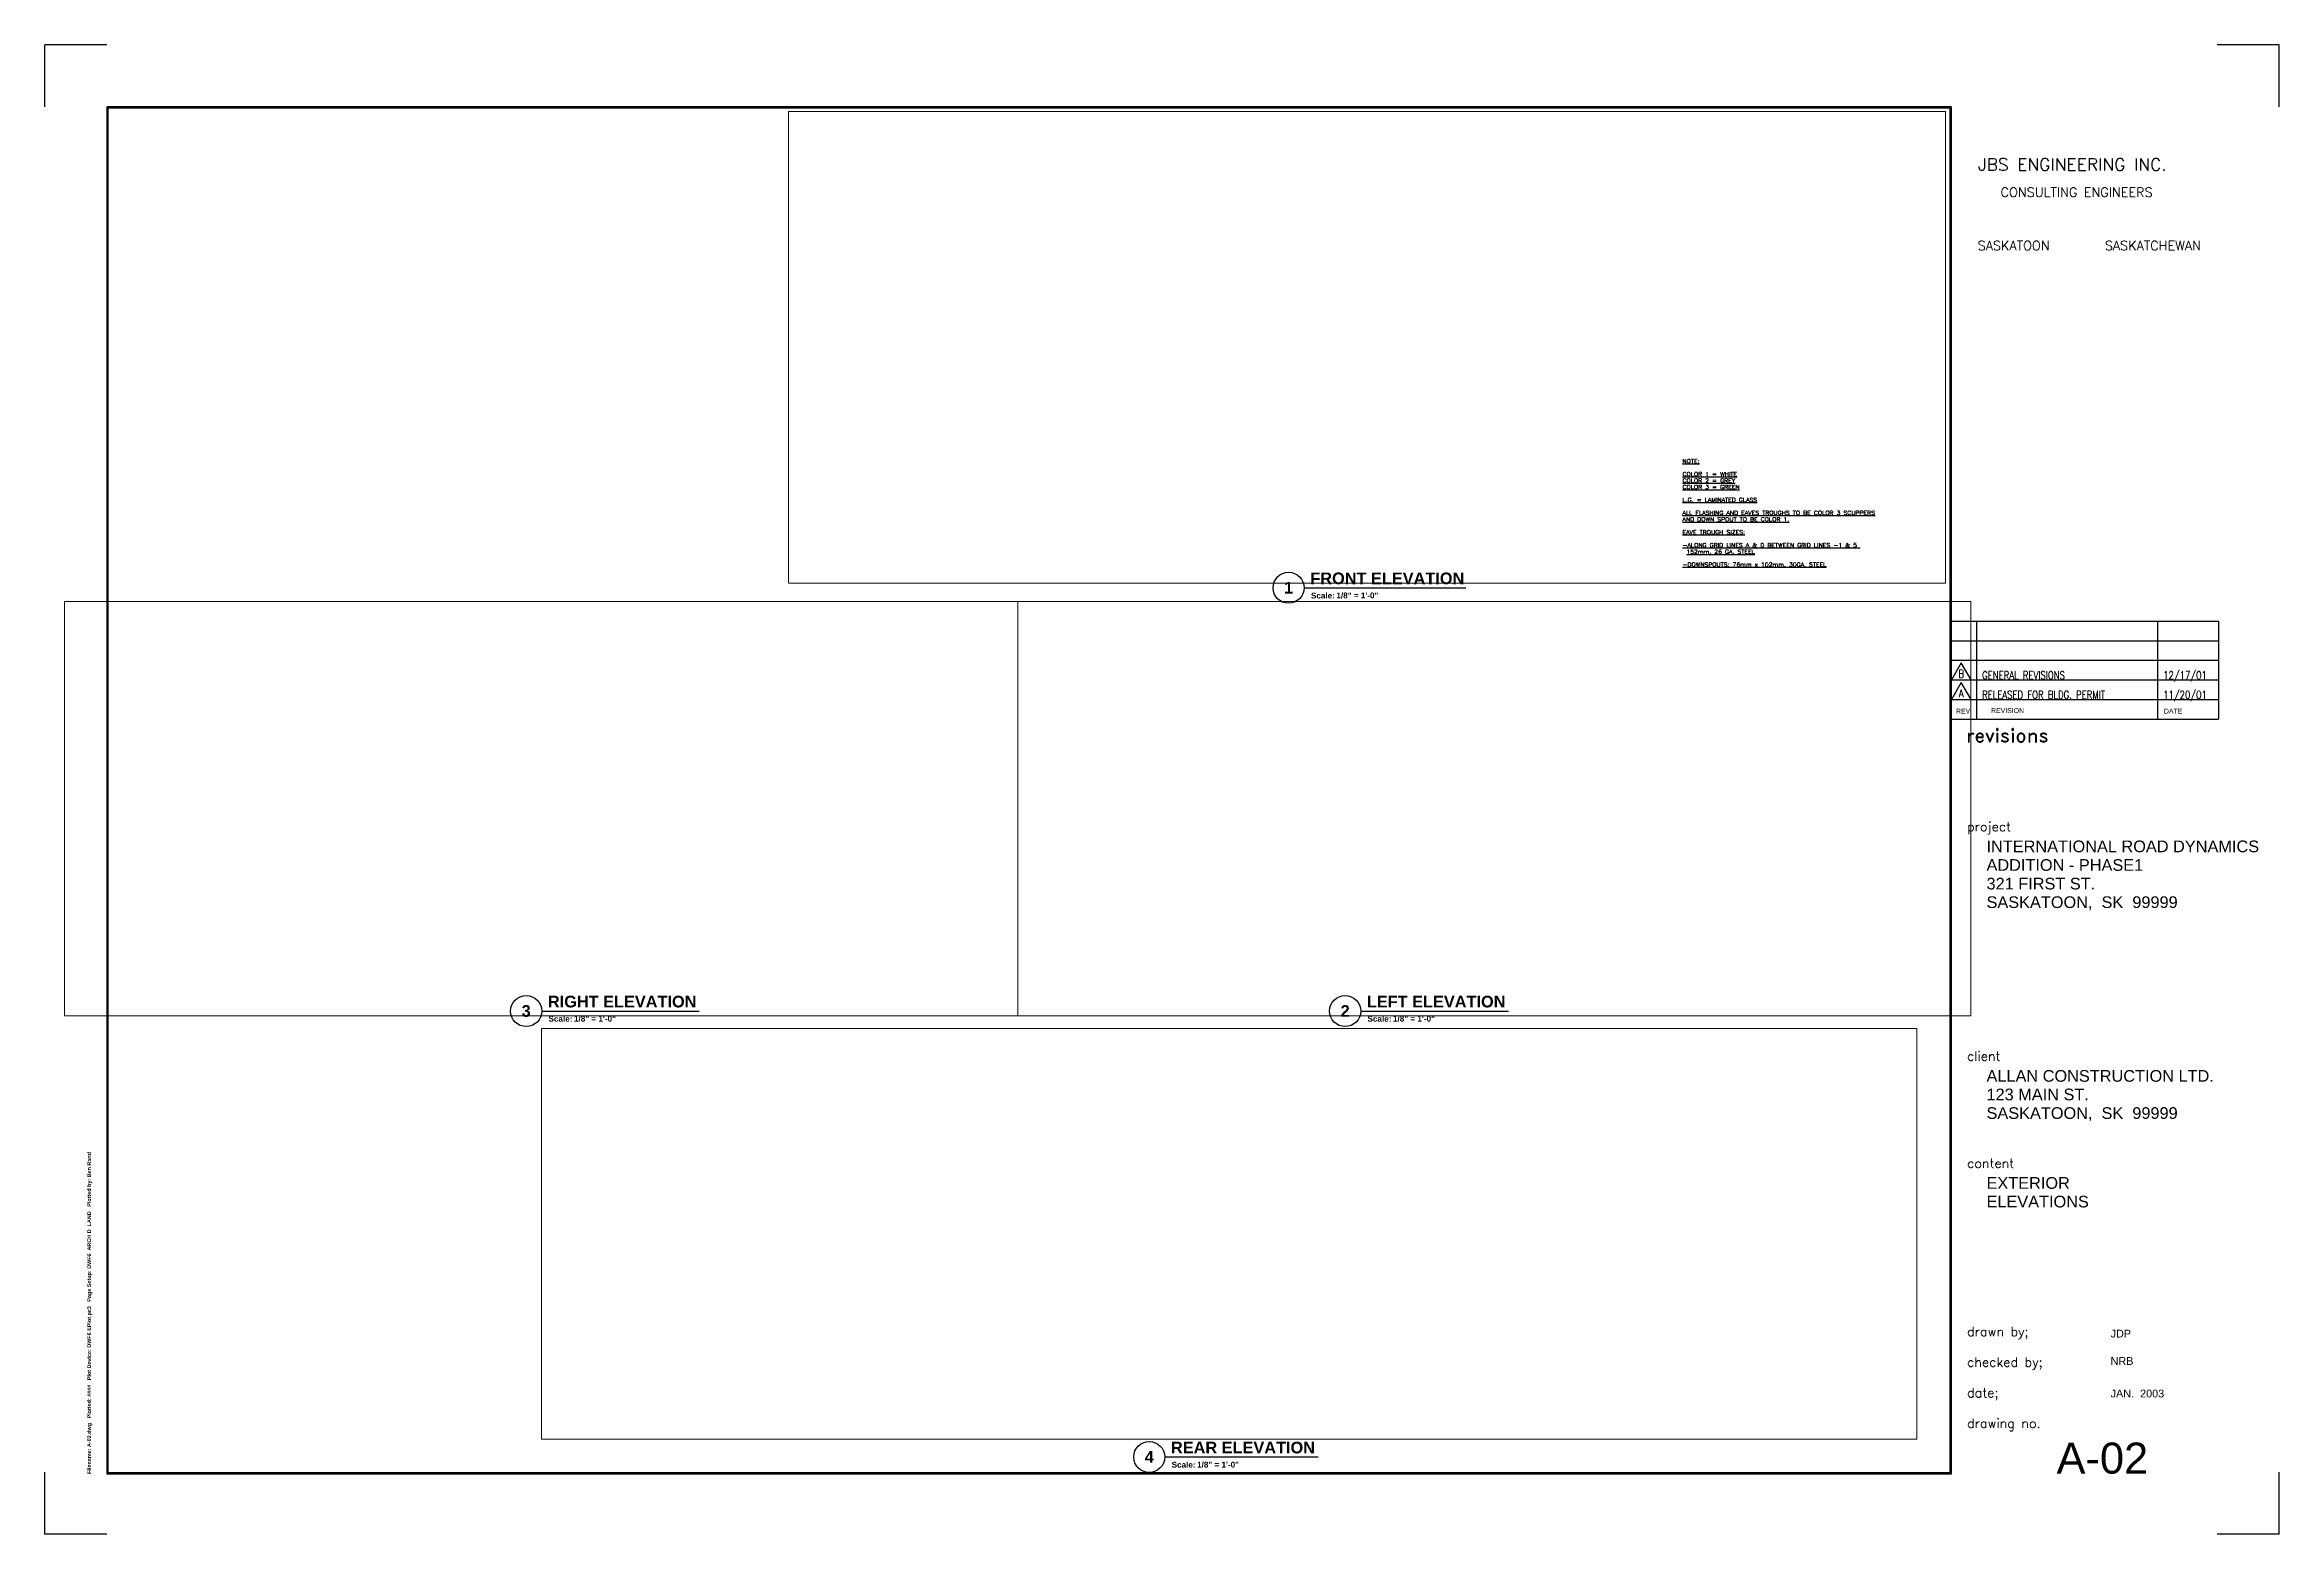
# Paper-space layout 'ELEVATIONS' of a CAD drawing. Header units: inches. Extents: x -0.3 to 35.7, y -0.7 to 23.3.
import ezdxf
from ezdxf.enums import TextEntityAlignment as Align

# ---------------------------------------------------------------- set-up
doc = ezdxf.new("R2010")
doc.units = ezdxf.units.IN
doc.header["$MEASUREMENT"] = 0
doc.layers.get('0').update_dxf_attribs({"linetype": 'CONTINUOUS'})
for name, color, linetype in [('PS_Annot', 5, 'CONTINUOUS'), ('TB_BORDER', 6, 'CONTINUOUS'), ('TB_CORNERS', 1, 'CONTINUOUS'), ('TB_INFORMATION', 3, 'CONTINUOUS'), ('TB_TEXT1', 160, 'CONTINUOUS'), ('TB_TEXT3', 10, 'CONTINUOUS'), ('TB_TEXT4', 4, 'CONTINUOUS'), ('TS-TEXT2', 7, 'CONTINUOUS')]:
    doc.layers.add(name, color=color, linetype=linetype)
doc.layers.add('PS_Viewport', color=220, linetype='CONTINUOUS', plot=False)
doc.styles.add('ROMANC', font='romanc')
doc.styles.add('ROMAND', font='ROMAND')
doc.styles.add('ROMANS-115', font='romans.shx', dxfattribs={"width": 1.15})
doc.styles.add('ROMANS-80', font='romans.shx', dxfattribs={"width": 0.8})
doc.styles.add('SANSERIF', font='sanss___.ttf')
doc.styles.add('SANSSERIFBOLD', font='sanssb__.ttf')

# ---------------------------------------------------------------- blocks, each defined once
blk = doc.blocks.new('Rev')
blk.add_lwpolyline([(0.182, 0.277), (0.023, 0.001), (0.342, 0.001)], close=True)
at = {"style": 'ROMANS-80', "width": 0.8}
blk.add_attdef('REV', text='', height=0.125, dxfattribs=at).set_placement((0.182, 0.099), align=Align.MIDDLE)
for tag, p in [('REV DESC', (0.518, -0.023)), ('REV DATE', (3.434, -0.023))]:
    blk.add_attdef(tag, text='', height=0.125, dxfattribs=at).set_placement(p, align=Align.BOTTOM_LEFT)
blk = doc.blocks.new('title')
at = {"layer": 'TB_BORDER'}
for p, q in [((1, 23), (1, 0.975)), ((30.718, 23), (1, 23)), ((1.02, 22.98), (1.02, 0.994)), ((30.698, 22.98), (1.02, 22.98)), ((30.698, 0.994), (30.698, 22.98)), ((30.718, 0.975), (30.718, 23)), ((1, 0.975), (30.718, 0.975)), ((1.02, 0.994), (30.698, 0.994))]:
    blk.add_line(p, q, dxfattribs=at)
at = {"layer": 'TB_CORNERS'}
for p, q in [((0, 23), (0, 24)), ((1, 24), (0, 24)), ((36, 24), (35, 24)), ((36, 23), (36, 24)), ((0, 0), (0, 1)), ((36, 0), (36, 1)), ((1, 0), (0, 0)), ((36, 0), (35, 0))]:
    blk.add_line(p, q, dxfattribs=at)
at = {"layer": 'TB_INFORMATION'}
for p, q in [((30.718, 14.713), (35.02, 14.713)), ((31.124, 14.713), (31.124, 13.136)), ((34.04, 14.713), (34.04, 13.136)), ((35.02, 14.713), (35.02, 13.136)), ((30.718, 14.398), (35.02, 14.398)), ((30.718, 14.082), (35.02, 14.082)), ((30.718, 13.767), (35.02, 13.767)), ((30.718, 13.451), (35.02, 13.451)), ((30.718, 13.136), (35.02, 13.136))]:
    blk.add_line(p, q, dxfattribs=at)
at = {"layer": 'TB_TEXT1', "width": 1.0217}
for s, height, style, p in [('JBS ENGINEERING INC.', 0.1972, 'ROMANC', (31.147, 21.971)), ('CONSULTING ENGINEERS', 0.1479, 'ROMAND', (31.51, 21.549)), ('SASKATOON       SASKATCHEWAN', 0.1479, 'ROMAND', (31.141, 20.69))]:
    blk.add_text(s, height=height, dxfattribs=dict(at, style=style)).set_placement(p)
at = {"layer": 'TB_TEXT3', "ltscale": 15, "style": 'SANSERIF', "flags": 8}
for tag, p in [('PROJECT_NAME', (31.283, 10.99)), ('PROJECT_PHASE', (31.283, 10.69)), ('PROJECT_STREET', (31.283, 10.39)), ('PROJECT_CITY', (31.283, 10.091)), ('CLIENT_NAME', (31.283, 7.292)), ('CLIENT_STREET', (31.283, 6.993)), ('CLIENT_CITY', (31.283, 6.693))]:
    blk.add_attdef(tag, p, '', height=0.188, dxfattribs=at)
at = {"layer": 'TB_TEXT3', "color": 10, "ltscale": 15, "style": 'SANSERIF', "flags": 8}
for tag, p in [('SHEET_CONTENT1', (31.283, 5.567)), ('SHEET_CONTENT2', (31.283, 5.267))]:
    blk.add_attdef(tag, p, '', height=0.188, dxfattribs=at)
at = {"layer": 'TB_TEXT3', "color": 10, "style": 'SANSERIF', "flags": 8}
for tag, p in [('DRAW', (33.282, 3.171)), ('CHECK', (33.282, 2.73))]:
    blk.add_attdef(tag, p, '', height=0.125, dxfattribs=at)
at = {"layer": 'TB_TEXT3', "style": 'SANSERIF', "flags": 8}
blk.add_attdef('DATE', (33.282, 2.206), '', height=0.125, dxfattribs=at)
blk.add_attdef('X', text='', height=0.5, dxfattribs=at).set_placement((32.412, 1.478), align=Align.TOP_LEFT)
at = {"layer": 'TB_TEXT4', "width": 1.0217}
for s, p in [('REV', (30.792, 13.224)), ('REVISION', (31.356, 13.233)), ('DATE', (34.141, 13.224))]:
    blk.add_text(s, height=0.0789, dxfattribs=at).set_placement(p)
at = {"layer": 'TB_TEXT4', "style": 'ROMAND', "width": 1.0217}
for s, height, p in [('revisions', 0.2188, (30.953, 12.764)), ('project', 0.1479, (30.97, 11.328)), ('client', 0.1479, (30.97, 7.63)), ('content', 0.1479, (30.97, 5.905)), ('drawn by;', 0.1479, (30.97, 3.193)), ('checked by;', 0.1479, (30.97, 2.7)), ('date;', 0.1479, (30.97, 2.207)), ('drawing no.', 0.1479, (30.97, 1.714))]:
    blk.add_text(s, height=height, dxfattribs=at).set_placement(p)
blk = doc.blocks.new('*B4')
blk.add_line((0.842, -0.513), (3.446, -0.513))
at = {"lineweight": 25}
blk.add_circle((0.592, -0.513), 0.25, dxfattribs=at)
at = {"insert": (0.952, -0.591), "char_height": 0.0938, "width": 0.39163, "attachment_point": 1, "style": 'SANSSERIFBOLD'}
blk.add_mtext('Scale: ', dxfattribs=at)
at = {"ltscale": 15, "style": 'SANSSERIFBOLD', "flags": 8}
blk.add_attdef('VIEWNAME', text='', height=0.188, dxfattribs=at).set_placement((0.942, -0.511), align=Align.BOTTOM_LEFT)
blk.add_attdef('#', text='', height=0.188, dxfattribs=at).set_placement((0.592, -0.511), align=Align.MIDDLE_CENTER)
blk.add_attdef('VPSCALE', text='', height=0.0938, dxfattribs=at).set_placement((1.362, -0.589), align=Align.TOP_LEFT)
blk = doc.blocks.new('*B5')
blk.add_line((0.842, -0.513), (3.224, -0.513))
at = {"lineweight": 25}
blk.add_circle((0.592, -0.513), 0.25, dxfattribs=at)
at = {"insert": (0.952, -0.591), "char_height": 0.0938, "width": 0.39163, "attachment_point": 1, "style": 'SANSSERIFBOLD'}
blk.add_mtext('Scale: ', dxfattribs=at)
at = {"ltscale": 15, "style": 'SANSSERIFBOLD', "flags": 8}
blk.add_attdef('VIEWNAME', text='', height=0.188, dxfattribs=at).set_placement((0.942, -0.511), align=Align.BOTTOM_LEFT)
blk.add_attdef('#', text='', height=0.188, dxfattribs=at).set_placement((0.592, -0.511), align=Align.MIDDLE_CENTER)
blk.add_attdef('VPSCALE', text='', height=0.0938, dxfattribs=at).set_placement((1.362, -0.589), align=Align.TOP_LEFT)
blk = doc.blocks.new('*B7')
blk.add_line((0.842, -0.513), (3.378, -0.513))
at = {"lineweight": 25}
blk.add_circle((0.592, -0.513), 0.25, dxfattribs=at)
at = {"insert": (0.952, -0.591), "char_height": 0.0938, "width": 0.39163, "attachment_point": 1, "style": 'SANSSERIFBOLD'}
blk.add_mtext('Scale: ', dxfattribs=at)
at = {"ltscale": 15, "style": 'SANSSERIFBOLD', "flags": 8}
blk.add_attdef('VIEWNAME', text='', height=0.188, dxfattribs=at).set_placement((0.942, -0.511), align=Align.BOTTOM_LEFT)
blk.add_attdef('#', text='', height=0.188, dxfattribs=at).set_placement((0.592, -0.511), align=Align.MIDDLE_CENTER)
blk.add_attdef('VPSCALE', text='', height=0.0938, dxfattribs=at).set_placement((1.362, -0.589), align=Align.TOP_LEFT)
blk = doc.blocks.new('*B6')
blk.add_line((0.842, -0.513), (3.313, -0.513))
at = {"lineweight": 25}
blk.add_circle((0.592, -0.513), 0.25, dxfattribs=at)
at = {"insert": (0.952, -0.591), "char_height": 0.0938, "width": 0.39163, "attachment_point": 1, "style": 'SANSSERIFBOLD'}
blk.add_mtext('Scale: ', dxfattribs=at)
at = {"ltscale": 15, "style": 'SANSSERIFBOLD', "flags": 8}
blk.add_attdef('VIEWNAME', text='', height=0.188, dxfattribs=at).set_placement((0.942, -0.511), align=Align.BOTTOM_LEFT)
blk.add_attdef('#', text='', height=0.188, dxfattribs=at).set_placement((0.592, -0.511), align=Align.MIDDLE_CENTER)
blk.add_attdef('VPSCALE', text='', height=0.0938, dxfattribs=at).set_placement((1.362, -0.589), align=Align.TOP_LEFT)

psp = doc.layouts.new('ELEVATIONS')

# ---------------------------------------------------------------- block references
psp.add_blockref('title', (-0.343, -0.711)).add_auto_attribs({'X': 'A-02', 'DATE': 'JAN.  2003', 'CHECK': 'NRB', 'DRAW': 'JDP', 'SHEET_CONTENT1': 'EXTERIOR', 'SHEET_CONTENT2': 'ELEVATIONS', 'PROJECT_NAME': 'INTERNATIONAL ROAD DYNAMICS', 'PROJECT_PHASE': 'ADDITION - PHASE1', 'PROJECT_STREET': '321 FIRST ST.', 'PROJECT_CITY': 'SASKATOON,  SK  99999', 'CLIENT_NAME': 'ALLAN CONSTRUCTION LTD.', 'CLIENT_STREET': '123 MAIN ST.', 'CLIENT_CITY': 'SASKATOON,  SK  99999'})
at = {"layer": 'PS_Annot'}
for name, p, values in [('*B4', (19.105, 15.052), {'#': '1', 'VIEWNAME': 'FRONT ELEVATION', 'VPSCALE': '1/8" = 1\'-0"'}), ('Rev', (30.352, 13.054), {'REV': 'B', 'REV DESC': 'GENERAL REVISIONS', 'REV DATE': '12/17/01'}), ('Rev', (30.352, 12.738), {'REV': 'A', 'REV DESC': 'RELEASED FOR BLDG. PERMIT', 'REV DATE': '11/20/01'}), ('*B7', (6.822, 8.233), {'#': '3', 'VIEWNAME': 'RIGHT ELEVATION', 'VPSCALE': '1/8" = 1\'-0"'}), ('*B5', (20.016, 8.233), {'#': '2', 'VIEWNAME': 'LEFT ELEVATION', 'VPSCALE': '1/8" = 1\'-0"'}), ('*B6', (16.86, 1.048), {'#': '4', 'VIEWNAME': 'REAR ELEVATION', 'VPSCALE': '1/8" = 1\'-0"'})]:
    psp.add_blockref(name, p, dxfattribs=at).add_auto_attribs(values)

# ---------------------------------------------------------------- texts
at = {"layer": 'TB_TEXT4', "insert": (26.042, 16.611), "char_height": 0.0625, "width": 3.44292, "attachment_point": 1, "style": 'ROMANS-115'}
psp.add_mtext('\\LNOTE:\\P\\PCOLOR 1 = WHITE\\PCOLOR 2 = GREY\\PCOLOR 3 = GREEN\\P\\PL.G. = LAMINATED GLASS\\P\\PALL FLASHING AND EAVES TROUGHS TO BE COLOR 3 SCUPPERS AND DOWN SPOUT TO BE COLOR 1. \\P\\PEAVE TROUGH SIZES:\\P\\P\\pi-0.062502,l0.062502;-ALONG GRID LINES A & D BETWEEN GRID LINES -1 & 5  152mm, 26 GA. STEEL\\P\\pi0,l0;\\P-DOWNSPOUTS: 76mm x 102mm, 30GA. STEEL', dxfattribs=at)
at = {"layer": 'TS-TEXT2', "ltscale": 15, "insert": (0.342, 0.263), "char_height": 0.0625, "width": 20, "attachment_point": 1, "rotation": 90, "style": 'SANSSERIFBOLD'}
psp.add_mtext('Filename: A-02.dwg   Plotted: ####   Plot Device: DWF6 EPlot.pc3   Page Setup: DWF6_ARCH D_LAND   Plotted by: Ben Rand', dxfattribs=at)

# ---------------------------------------------------------------- viewports
at = {"layer": 'PS_Viewport'}
vp = psp.add_viewport(center=(20.96, 18.411), size=(18.635, 7.59819), view_center_point=(529.386, 746.946), view_height=729.42635, dxfattribs=at)
vp.frozen_layers = ['0', 'TB_TEXT4']
for center, size, view_center_point, view_height, status in [((7.655, 10.98), (15.356, 6.67906), (-1603.493, -585.967), 641.1893, 4), ((23.011, 10.98), (15.356, 6.67906), (-129.337, -585.967), 641.1893, 3), ((18.74, 4.129), (22.16, 6.61778), (-14.201, -1601.599), 635.30683, 5)]:
    vp = psp.add_viewport(center=center, size=size, view_center_point=view_center_point, view_height=view_height, status=status, dxfattribs=at)
    vp.frozen_layers = ['0', 'TB_TEXT4']

doc.saveas('drawing.dxf')
